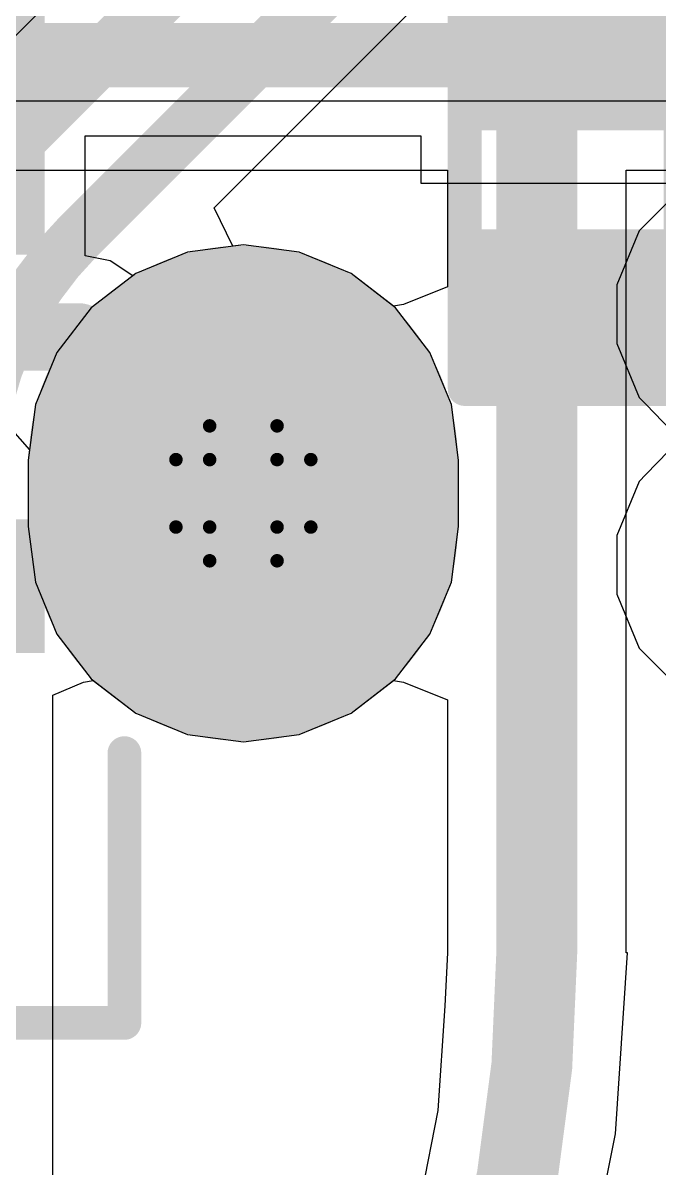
# Model space of a CAD drawing. Header units: inches. Extents: x -30 to 282, y -86 to 78.
# Drawn here: x -1.805 to 0.592, y -27.725 to -23.412 of the extents above; entities that cross this region are included whole.
import ezdxf

# ---------------------------------------------------------------- set-up
doc = ezdxf.new("R2010")
doc.units = ezdxf.units.IN
for name, color, linetype in [('Board Outline', 216, 'Continuous'), ('Bottom Layer', 5, 'Continuous'), ('Bottom Overlay', 54, 'Continuous'), ('Bottom Paste', 16, 'Continuous'), ('Bottom Solder', 6, 'Continuous'), ('Drill Drawing', 1, 'Continuous'), ('GND 01', 76, 'Continuous'), ('GND 02', 16, 'Continuous'), ('Multi-Layer', 9, 'Continuous'), ('Pad Holes', 156, 'Continuous'), ('PWR', 156, 'Continuous'), ('SIG 01', 90, 'Continuous'), ('Top Layer', 1, 'Continuous'), ('Top Solder', 216, 'Continuous')]:
    doc.layers.add(name, color=color, linetype=linetype)

# ---------------------------------------------------------------- blocks, each defined once
blk = doc.blocks.new('TYPE_C_31_D_06_B_47')
at = {"layer": 'Bottom Layer'}
h = blk.add_hatch(color=5, dxfattribs=at)
edge = h.paths.add_edge_path()
edge.add_arc((2.275, 2.15), 0.55, 90, 270)
edge.add_line((2.275, 1.6), (2.525, 1.6))
edge.add_arc((2.525, 2.15), 0.55, 270, 450)
edge.add_line((2.525, 2.7), (2.275, 2.7))
at = {"layer": 'Bottom Solder'}
h = blk.add_hatch(color=6, dxfattribs=at)
edge = h.paths.add_edge_path()
edge.add_arc((2.275, 2.15), 0.6516, 90, 270)
edge.add_line((2.275, 1.4984), (2.525, 1.4984))
edge.add_arc((2.525, 2.15), 0.6516, 270, 450)
edge.add_line((2.525, 2.8016), (2.275, 2.8016))
for points in [[(0.4984, 0.3284), (0.4984, 1.4016), (1.0016, 1.4016), (1.0016, 0.3284)], [(0.9984, 0.3284), (0.9984, 1.4016), (1.5016, 1.4016), (1.5016, 0.3284)], [(2.4984, 0.3284), (2.4984, 1.4016), (3.0016, 1.4016), (3.0016, 0.3284)]]:
    blk.add_hatch(color=6, dxfattribs=at).paths.add_polyline_path(points)
at = {"layer": 'GND 01'}
h = blk.add_hatch(color=76, dxfattribs=at)
edge = h.paths.add_edge_path()
edge.add_arc((2.275, 2.15), 0.808, 90, 270)
edge.add_line((2.275, 1.342), (2.525, 1.342))
edge.add_arc((2.525, 2.15), 0.808, 270, 450)
edge.add_line((2.525, 2.958), (2.275, 2.958))
at = {"layer": 'GND 02'}
h = blk.add_hatch(color=16, dxfattribs=at)
edge = h.paths.add_edge_path()
edge.add_arc((2.275, 2.15), 0.808, 90, 270)
edge.add_line((2.275, 1.342), (2.525, 1.342))
edge.add_arc((2.525, 2.15), 0.808, 270, 450)
edge.add_line((2.525, 2.958), (2.275, 2.958))
at = {"layer": 'Multi-Layer'}
h = blk.add_hatch(color=9, dxfattribs=at)
edge = h.paths.add_edge_path()
edge.add_arc((2.275, 2.15), 0.55, 90, 270)
edge.add_line((2.275, 1.6), (2.525, 1.6))
edge.add_arc((2.525, 2.15), 0.55, 270, 450)
edge.add_line((2.525, 2.7), (2.275, 2.7))
at = {"layer": 'Pad Holes'}
h = blk.add_hatch(color=7, dxfattribs=at)
edge = h.paths.add_edge_path()
edge.add_arc((2.275, 2.15), 0.3, 90, 270)
edge.add_line((2.275, 1.85), (2.525, 1.85))
edge.add_arc((2.525, 2.15), 0.3, 270, 450)
edge.add_line((2.525, 2.45), (2.275, 2.45))
at = {"layer": 'PWR'}
h = blk.add_hatch(color=156, dxfattribs=at)
edge = h.paths.add_edge_path()
edge.add_arc((2.275, 2.15), 0.55, 90, 270)
edge.add_line((2.275, 1.6), (2.525, 1.6))
edge.add_arc((2.525, 2.15), 0.55, 270, 450)
edge.add_line((2.525, 2.7), (2.275, 2.7))
at = {"layer": 'SIG 01'}
h = blk.add_hatch(color=90, dxfattribs=at)
edge = h.paths.add_edge_path()
edge.add_arc((2.275, 2.15), 0.55, 90, 270)
edge.add_line((2.275, 1.6), (2.525, 1.6))
edge.add_arc((2.525, 2.15), 0.55, 270, 450)
edge.add_line((2.525, 2.7), (2.275, 2.7))
at = {"layer": 'Top Layer'}
h = blk.add_hatch(color=1, dxfattribs=at)
edge = h.paths.add_edge_path()
edge.add_arc((2.275, 2.15), 0.55, 90, 270)
edge.add_line((2.275, 1.6), (2.525, 1.6))
edge.add_arc((2.525, 2.15), 0.55, 270, 450)
edge.add_line((2.525, 2.7), (2.275, 2.7))
at = {"layer": 'Top Solder'}
h = blk.add_hatch(color=216, dxfattribs=at)
edge = h.paths.add_edge_path()
edge.add_arc((2.275, 2.15), 0.6516, 90, 270)
edge.add_line((2.275, 1.4984), (2.525, 1.4984))
edge.add_arc((2.525, 2.15), 0.6516, 270, 450)
edge.add_line((2.525, 2.8016), (2.275, 2.8016))
at = {"layer": 'Bottom Overlay', "const_width": 0.127}
for points in [[(4.3942, 1.7018), (3.3782, 1.7018)], [(4.3942, -1.7018), (4.3942, 1.7018)]]:
    blk.add_lwpolyline(points, dxfattribs=at)
at = {"layer": 'Bottom Overlay', "const_width": 0.0635}
for points in [[(3.3464, 1.7018, 1), (3.4099, 1.7018, 1)], [(4.3624, 1.7018, 1), (4.4259, 1.7018, 1)], [(4.3624, 1.7018, 1), (4.4259, 1.7018, 1)]]:
    blk.add_lwpolyline(points, format="xyb", close=True, dxfattribs=at)
blk = doc.blocks.new('R___0402_B_90')
at = {"layer": 'Bottom Layer'}
for points in [[(-0.2413, 0.3175), (-0.2413, -0.3175), (-0.6985, -0.3175), (-0.6985, 0.3175)], [(0.6985, 0.3175), (0.6985, -0.3175), (0.2413, -0.3175), (0.2413, 0.3175)]]:
    blk.add_hatch(color=5, dxfattribs=at).paths.add_polyline_path(points)
at = {"layer": 'Bottom Paste'}
for points in [[(-0.2413, 0.3175), (-0.2413, -0.3175), (-0.6985, -0.3175), (-0.6985, 0.3175)], [(0.6985, 0.3175), (0.6985, -0.3175), (0.2413, -0.3175), (0.2413, 0.3175)]]:
    blk.add_hatch(color=16, dxfattribs=at).paths.add_polyline_path(points)
at = {"layer": 'Bottom Solder'}
for points in [[(-0.1863, 0.3725), (-0.1863, -0.3725), (-0.7535, -0.3725), (-0.7535, 0.3725)], [(0.7535, 0.3725), (0.7535, -0.3725), (0.1863, -0.3725), (0.1863, 0.3725)]]:
    blk.add_hatch(color=6, dxfattribs=at).paths.add_polyline_path(points)
at = {"layer": 'Bottom Overlay'}
for points, const_width in [([(-0.7874, -0.4064), (-0.7874, 0.4064)], 0.127), ([(0.7874, 0.4064), (-0.7874, 0.4064)], 0.127), ([(0.8128, 0.4318), (-0.8128, 0.4318)], 0.00323), ([(0.7874, -0.4064), (0.7874, 0.4064)], 0.127), ([(0.7874, -0.4064), (-0.7874, -0.4064)], 0.127)]:
    blk.add_lwpolyline(points, dxfattribs=dict(at, const_width=const_width))
for points, const_width in [([(-0.8191, 0.4064, 1), (-0.7556, 0.4064, 1)], 0.0635), ([(-0.8191, 0.4064, 1), (-0.7556, 0.4064, 1)], 0.0635), ([(-0.8136, 0.4318, 1), (-0.812, 0.4318, 1)], 0.00161), ([(0.7556, 0.4064, 1), (0.8191, 0.4064, 1)], 0.0635), ([(0.7556, 0.4064, 1), (0.8191, 0.4064, 1)], 0.0635), ([(0.812, 0.4318, 1), (0.8136, 0.4318, 1)], 0.00161), ([(-0.8191, -0.4064, 1), (-0.7556, -0.4064, 1)], 0.0635), ([(-0.8191, -0.4064, 1), (-0.7556, -0.4064, 1)], 0.0635), ([(0.7556, -0.4064, 1), (0.8191, -0.4064, 1)], 0.0635), ([(0.7556, -0.4064, 1), (0.8191, -0.4064, 1)], 0.0635)]:
    blk.add_lwpolyline(points, format="xyb", close=True, dxfattribs=dict(at, const_width=const_width))

msp = doc.modelspace()

# ---------------------------------------------------------------- linework, layer by layer
at = {"layer": 'Board Outline', "const_width": 0.254}
msp.add_lwpolyline([(37.4947, -16.4465, -2.502525), (-17.2929, -16.4465)], format="xyb", dxfattribs=at)
msp.add_lwpolyline([(27.8604, -45.25, 1), (-7.6586, -45.25, 1)], format="xyb", close=True, dxfattribs=at)
at = {"layer": 'Bottom Layer'}
for p, q in [((-1.5702, -24.289), (-1.5702, -23.8381)), ((-1.5702, -23.8381), (-0.3057, -23.8381)), ((-0.3057, -23.8381), (-0.3057, -24.0164)), ((-0.3057, -24.0164), (0.8373, -24.0164)), ((-1.1841, -24.2755), (-1.3797, -24.3565)), ((-0.9742, -24.2479), (-1.1841, -24.2755)), ((-0.7643, -24.2755), (-0.9742, -24.2479)), ((-0.5687, -24.3565), (-0.7643, -24.2755)), ((-1.4762, -24.3077), (-1.5702, -24.289)), ((-1.3906, -24.3649), (-1.4762, -24.3077)), ((-1.3797, -24.3565), (-1.3906, -24.3649)), ((-0.4008, -24.4854), (-0.5687, -24.3565)), ((-0.2719, -24.6533), (-0.4008, -24.4854)), ((-0.1909, -24.8489), (-0.2719, -24.6533)), ((-0.1633, -25.0588), (-0.1909, -24.8489)), ((-1.8805, -24.9056), (-1.7801, -25.0202)), ((-1.7801, -25.0202), (-1.7851, -25.0588)), ((-1.7851, -25.0588), (-1.7851, -25.3088)), ((-0.1633, -25.3088), (-0.1633, -25.0588)), ((-1.7851, -25.3088), (-1.7575, -25.5187)), ((-0.1909, -25.5187), (-0.1633, -25.3088)), ((-1.7575, -25.5187), (-1.6765, -25.7143)), ((-0.2719, -25.7143), (-0.1909, -25.5187)), ((-1.6765, -25.7143), (-1.5476, -25.8822)), ((-0.4008, -25.8822), (-0.2719, -25.7143)), ((-1.5476, -25.8822), (-1.3797, -26.0111)), ((-0.5687, -26.0111), (-0.4008, -25.8822)), ((-1.3797, -26.0111), (-1.1841, -26.0921)), ((-0.7643, -26.0921), (-0.5687, -26.0111)), ((-1.1841, -26.0921), (-0.9742, -26.1197)), ((-0.9742, -26.1197), (-0.7643, -26.0921))]:
    msp.add_line(p, q, dxfattribs=at)
for points, const_width in [([(-2.2592, -23.5338), (0.2658, -23.5338)], 0.2413), ([(0.2658, -24.4736), (0.4563, -24.5088)], 0.254), ([(0.4563, -24.5088), (0.986, -24.5088)], 0.254), ([(-4.6532, -24.5948), (-1.5952, -24.5948)], 0.254), ([(-1.5952, -24.5948), (-1.0062, -25.1838)], 0.254), ([(-1.0062, -25.1838), (-0.9742, -25.1838)], 0.254)]:
    msp.add_lwpolyline(points, dxfattribs=dict(at, const_width=const_width))
for points, const_width in [([(0.2054, -23.5338, 1), (0.3261, -23.5338, 1)], 0.1206), ([(0.2023, -24.4736, 1), (0.3293, -24.4736, 1)], 0.127), ([(0.3928, -24.5088, 1), (0.5198, -24.5088, 1)], 0.127), ([(0.3928, -24.5088, 1), (0.5198, -24.5088, 1)], 0.127), ([(-1.6587, -24.5948, 1), (-1.5317, -24.5948, 1)], 0.127), ([(-1.6587, -24.5948, 1), (-1.5317, -24.5948, 1)], 0.127), ([(-1.0697, -25.1838, 1), (-0.9427, -25.1838, 1)], 0.127), ([(-1.0697, -25.1838, 1), (-0.9427, -25.1838, 1)], 0.127), ([(-1.0377, -25.1838, 1), (-0.9107, -25.1838, 1)], 0.127)]:
    msp.add_lwpolyline(points, format="xyb", close=True, dxfattribs=dict(at, const_width=const_width))
at = {"layer": 'Drill Drawing', "const_width": 0.0508}
for points in [[(-1.1012, -25.0568), (-1.1012, -24.9298)], [(-1.1012, -24.9298), (-0.8472, -24.9298)], [(-0.8472, -25.0568), (-0.8472, -24.9298)], [(-1.2282, -25.3108), (-1.2282, -25.0568)], [(-1.2282, -25.0568), (-1.1012, -25.0568)], [(-0.8472, -25.0568), (-0.7202, -25.0568)], [(-0.7202, -25.3108), (-0.7202, -25.0568)], [(-1.2282, -25.3108), (-1.1012, -25.3108)], [(-1.1012, -25.4378), (-1.1012, -25.3108)], [(-0.8472, -25.3108), (-0.7202, -25.3108)], [(-0.8472, -25.4378), (-0.8472, -25.3108)], [(-1.1012, -25.4378), (-0.8472, -25.4378)]]:
    msp.add_lwpolyline(points, dxfattribs=at)
at = {"layer": 'Drill Drawing', "const_width": 0.0254}
for points in [[(-1.1139, -24.9298, 1), (-1.0885, -24.9298, 1)], [(-1.1139, -24.9298, 1), (-1.0885, -24.9298, 1)], [(-0.8599, -24.9298, 1), (-0.8345, -24.9298, 1)], [(-0.8599, -24.9298, 1), (-0.8345, -24.9298, 1)], [(-1.2409, -25.0568, 1), (-1.2155, -25.0568, 1)], [(-1.2409, -25.0568, 1), (-1.2155, -25.0568, 1)], [(-1.1139, -25.0568, 1), (-1.0885, -25.0568, 1)], [(-1.1139, -25.0568, 1), (-1.0885, -25.0568, 1)], [(-0.8599, -25.0568, 1), (-0.8345, -25.0568, 1)], [(-0.8599, -25.0568, 1), (-0.8345, -25.0568, 1)], [(-0.7329, -25.0568, 1), (-0.7075, -25.0568, 1)], [(-0.7329, -25.0568, 1), (-0.7075, -25.0568, 1)], [(-1.2409, -25.3108, 1), (-1.2155, -25.3108, 1)], [(-1.2409, -25.3108, 1), (-1.2155, -25.3108, 1)], [(-1.1139, -25.3108, 1), (-1.0885, -25.3108, 1)], [(-1.1139, -25.3108, 1), (-1.0885, -25.3108, 1)], [(-0.8599, -25.3108, 1), (-0.8345, -25.3108, 1)], [(-0.8599, -25.3108, 1), (-0.8345, -25.3108, 1)], [(-0.7329, -25.3108, 1), (-0.7075, -25.3108, 1)], [(-0.7329, -25.3108, 1), (-0.7075, -25.3108, 1)], [(-1.1139, -25.4378, 1), (-1.0885, -25.4378, 1)], [(-1.1139, -25.4378, 1), (-1.0885, -25.4378, 1)], [(-0.8599, -25.4378, 1), (-0.8345, -25.4378, 1)], [(-0.8599, -25.4378, 1), (-0.8345, -25.4378, 1)]]:
    msp.add_lwpolyline(points, format="xyb", close=True, dxfattribs=at)
at = {"layer": 'PWR'}
for p, q in [((0.6722, -24.0391), (0.5163, -24.195)), ((0.5163, -24.195), (0.432, -24.3986)), ((-1.1841, -24.2755), (-1.3797, -24.3565)), ((-0.9742, -24.2479), (-1.1841, -24.2755)), ((-0.7643, -24.2755), (-0.9742, -24.2479)), ((-0.5687, -24.3565), (-0.7643, -24.2755)), ((-1.3797, -24.3565), (-1.5476, -24.4854)), ((-0.4008, -24.4854), (-0.5687, -24.3565)), ((0.432, -24.3986), (0.432, -24.619)), ((-1.5476, -24.4854), (-1.6765, -24.6533)), ((-0.2719, -24.6533), (-0.4008, -24.4854)), ((0.432, -24.619), (0.5163, -24.8226)), ((-1.6765, -24.6533), (-1.7575, -24.8489)), ((-0.1909, -24.8489), (-0.2719, -24.6533)), ((0.5163, -24.8226), (0.5418, -24.8481)), ((-1.7575, -24.8489), (-1.7851, -25.0588)), ((-0.1633, -25.0588), (-0.1909, -24.8489)), ((0.5418, -24.8481), (0.6699, -24.9808)), ((0.6699, -24.9808), (0.5418, -25.1135)), ((-1.7851, -25.0588), (-1.7851, -25.3088)), ((-0.1633, -25.3088), (-0.1633, -25.0588)), ((0.5163, -25.139), (0.432, -25.3426)), ((0.5418, -25.1135), (0.5163, -25.139)), ((-1.7851, -25.3088), (-1.7575, -25.5187)), ((-0.1909, -25.5187), (-0.1633, -25.3088)), ((0.432, -25.3426), (0.432, -25.563)), ((-1.7575, -25.5187), (-1.6765, -25.7143)), ((-0.2719, -25.7143), (-0.1909, -25.5187)), ((0.432, -25.563), (0.5163, -25.7666)), ((-1.6765, -25.7143), (-1.5476, -25.8822)), ((-0.4008, -25.8822), (-0.2719, -25.7143)), ((0.5163, -25.7666), (0.6722, -25.9225)), ((-1.5476, -25.8822), (-1.3797, -26.0111)), ((-0.5687, -26.0111), (-0.4008, -25.8822)), ((-1.3797, -26.0111), (-1.1841, -26.0921)), ((-0.7643, -26.0921), (-0.5687, -26.0111)), ((-1.1841, -26.0921), (-0.9742, -26.1197)), ((-0.9742, -26.1197), (-0.7643, -26.0921))]:
    msp.add_line(p, q, dxfattribs=at)
at = {"layer": 'SIG 01'}
for p, q in [((6.2784, -23.7073), (-2.6377, -23.7073)), ((-2.6377, -23.9663), (-0.2058, -23.9663)), ((-0.2058, -23.9663), (-0.2058, -24.4057)), ((0.4675, -26.9143), (0.4675, -23.9663)), ((0.4675, -23.9663), (5.917, -23.9663)), ((-1.1841, -24.2755), (-1.3797, -24.3565)), ((-0.9742, -24.2479), (-1.1841, -24.2755)), ((-0.7643, -24.2755), (-0.9742, -24.2479)), ((-0.5687, -24.3565), (-0.7643, -24.2755)), ((-1.3797, -24.3565), (-1.5476, -24.4854)), ((-0.409, -24.4791), (-0.5687, -24.3565)), ((-0.2058, -24.4057), (-0.371, -24.4732)), ((-1.5476, -24.4854), (-1.6765, -24.6533)), ((-0.371, -24.4732), (-0.409, -24.4791)), ((-1.6765, -24.6533), (-1.7575, -24.8489)), ((-1.7575, -24.8489), (-1.7851, -25.0588)), ((-1.7851, -25.0588), (-1.7851, -25.3088)), ((-1.7851, -25.3088), (-1.7575, -25.5187)), ((-1.7575, -25.5187), (-1.6765, -25.7143)), ((-1.6765, -25.7143), (-1.5476, -25.8822)), ((-1.5476, -25.8822), (-1.3797, -26.0111)), ((-0.5687, -26.0111), (-0.409, -25.8885)), ((-0.409, -25.8885), (-0.371, -25.8944)), ((-0.371, -25.8944), (-0.2058, -25.9619)), ((-0.2058, -25.9619), (-0.2058, -26.9143)), ((-1.3797, -26.0111), (-1.1841, -26.0921)), ((-0.7643, -26.0921), (-0.5687, -26.0111)), ((-1.1841, -26.0921), (-0.9742, -26.1197)), ((-0.9742, -26.1197), (-0.7643, -26.0921)), ((-0.2058, -26.9143), (-0.2154, -27.1135)), ((-0.2058, -26.9143), (-0.2058, -26.9143)), ((-0.2058, -26.9143), (-0.2058, -26.9143)), ((0.4276, -27.5958), (0.4723, -26.9143)), ((0.4723, -26.9143), (0.4675, -26.9143)), ((-0.2154, -27.1135), (-0.2412, -27.5078)), ((-0.2412, -27.5078), (-0.3572, -28.0911)), ((0.2943, -28.2657), (0.4276, -27.5958))]:
    msp.add_line(p, q, dxfattribs=at)
at = {"layer": 'SIG 01', "const_width": 0.3048}
msp.add_lwpolyline([(0.1309, -26.9143), (0.1309, -23.0469)], dxfattribs=at)
msp.add_lwpolyline([(0.1309, -26.9143, -0.198995), (-1.2996, -30.3663)], format="xyb", dxfattribs=at)
at = {"layer": 'SIG 01', "const_width": 0.1524}
msp.add_lwpolyline([(0.0547, -26.9143, 1), (0.2071, -26.9143, 1)], format="xyb", close=True, dxfattribs=at)
msp.add_lwpolyline([(0.0547, -26.9143, 1), (0.2071, -26.9143, 1)], format="xyb", close=True, dxfattribs=at)
at = {"layer": 'Top Layer'}
for p, q in [((-1.0846, -24.1087), (0.0612, -22.9629)), ((-1.6001, -23.2286), (-2.1369, -23.7654)), ((-1.0135, -24.253), (-1.0846, -24.1087)), ((-0.9742, -24.2479), (-1.0135, -24.253)), ((-0.7643, -24.2755), (-0.9742, -24.2479)), ((-0.5687, -24.3565), (-0.7643, -24.2755)), ((-0.4008, -24.4854), (-0.5687, -24.3565)), ((-0.2719, -24.6533), (-0.4008, -24.4854)), ((-0.1909, -24.8489), (-0.2719, -24.6533)), ((-0.1633, -25.0588), (-0.1909, -24.8489)), ((-0.1633, -25.3088), (-0.1633, -25.0588)), ((-0.1909, -25.5187), (-0.1633, -25.3088)), ((-0.2719, -25.7143), (-0.1909, -25.5187)), ((-0.4008, -25.8822), (-0.2719, -25.7143)), ((-1.692, -25.9443), (-1.5758, -25.8944)), ((-1.5758, -25.8944), (-1.5396, -25.8883)), ((-1.5396, -25.8883), (-1.3797, -26.0111)), ((-0.5687, -26.0111), (-0.4008, -25.8822)), ((-1.692, -27.9156), (-1.692, -25.9443)), ((-1.3797, -26.0111), (-1.1841, -26.0921)), ((-0.7643, -26.0921), (-0.5687, -26.0111)), ((-1.1841, -26.0921), (-0.9742, -26.1197)), ((-0.9742, -26.1197), (-0.7643, -26.0921))]:
    msp.add_line(p, q, dxfattribs=at)
at = {"layer": 'Top Layer', "const_width": 0.2032}
for points in [[(-1.9354, -23.9668), (-0.4952, -22.5265)], [(-1.5952, -24.2164), (-0.0338, -22.655)]]:
    msp.add_lwpolyline(points, dxfattribs=at)
msp.add_lwpolyline([(-1.9769, -25.0588, -0.181946), (-1.5952, -24.2164)], format="xyb", dxfattribs=at)
at = {"layer": 'Top Layer', "const_width": 0.1016}
msp.add_lwpolyline([(-1.646, -24.2164, 1), (-1.5444, -24.2164, 1)], format="xyb", close=True, dxfattribs=at)
msp.add_lwpolyline([(-1.646, -24.2164, 1), (-1.5444, -24.2164, 1)], format="xyb", close=True, dxfattribs=at)

# ---------------------------------------------------------------- block references
at = {"rotation": 270}
for name, p in [('TYPE_C_31_D_06_B_47', (-3.1242, -22.7838)), ('R___0402_B_90', (0.2658, -24.0037))]:
    msp.add_blockref(name, p, dxfattribs=at)

doc.saveas('drawing.dxf')
